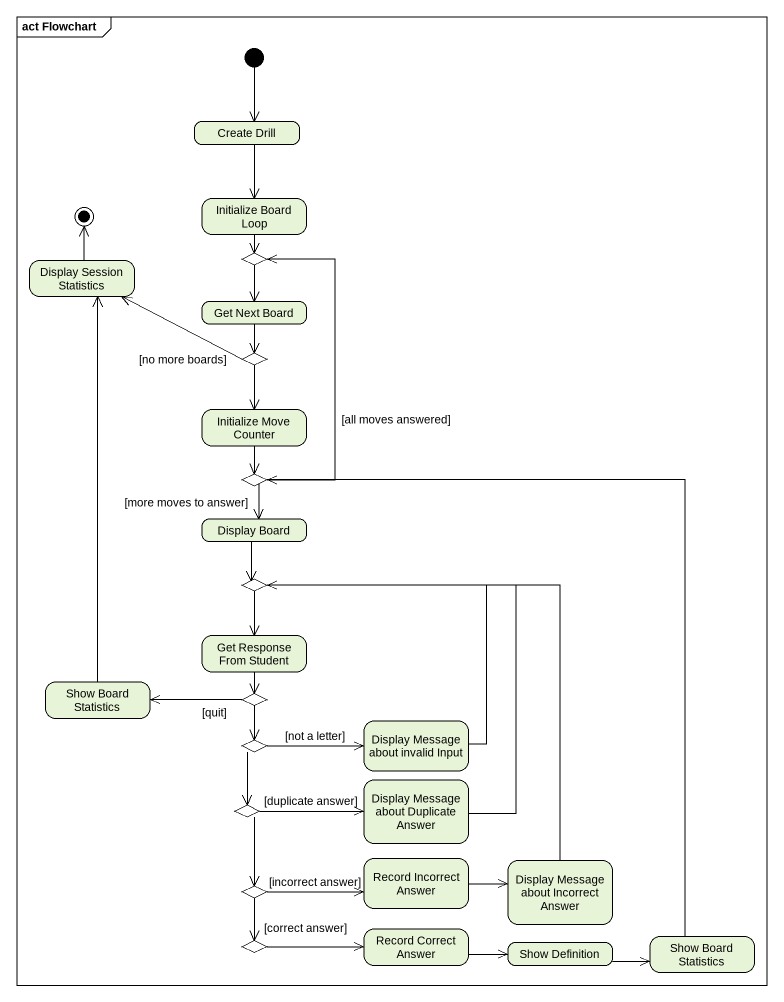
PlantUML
@startuml
mainframe act Flowchart
hide empty description
state "Create Drill" as Create_Drill
state "Initialize Board Loop" as Initialize_Board_Loop
state "Display Session Statistics" as Display_Session_Statistics
state choice1 <<choice>>
state "Get Next Board" as Get_Next_Board
state choice2 <<choice>>
state "Initialize Move Counter" as Initialize_Move_Counter
state choice3 <<choice>>
state "Display Board" as Display_Board
state choice4 <<choice>>
state "Get Response From Student" as Get_Response_From_Student
state "Show Board Statistics" as Show_Board_Statistics
state choice5 <<choice>>
state choice6 <<choice>>
state "Display Message about invalid Input" as Display_Message_about
state "Display Message about Duplicate Answer" as Display_Message_about_2
state choice7 <<choice>>
state choice8 <<choice>>
state "Record Incorrect Answer" as Record_Incorrect_Answer
state "Display Message about Incorrect Answer" as Display_Message_about_3
state choice9 <<choice>>
state "Record Correct Answer" as Record_Correct_Answer
state "Show Definition" as Show_Definition
state "Show Board Statistics" as Show_Board_Statistics_2
[*] --> Create_Drill
Create_Drill --> Initialize_Board_Loop
Initialize_Board_Loop --> choice1
choice1 --> Get_Next_Board
Get_Next_Board --> choice2
choice2 -left-> Display_Session_Statistics : [no more boards]
choice2 --> Initialize_Move_Counter
Initialize_Move_Counter --> choice3
choice3 -up-> choice1 : [all moves answered]
choice3 --> Display_Board : [more moves to answer]
Display_Board --> choice4
choice4 --> Get_Response_From_Student
Get_Response_From_Student --> choice5
Show_Board_Statistics -up-> Display_Session_Statistics : [quit]
choice5 -left-> Show_Board_Statistics
choice5 --> choice6
choice6 -right-> Display_Message_about : [not a letter]
choice6 --> choice7
Display_Message_about -up-> choice4
Display_Message_about_2 -up-> choice4
choice7 -right-> Display_Message_about_2 : [duplicate answer]
choice7 --> choice8
choice8 -right-> Record_Incorrect_Answer : [incorrect answer]
choice8 --> choice9
Record_Incorrect_Answer -right-> Display_Message_about_3
Display_Message_about_3 -up-> choice4
choice9 -right-> Record_Correct_Answer : [correct answer]
Record_Correct_Answer -right-> Show_Definition
Show_Definition -right-> Show_Board_Statistics_2
Show_Board_Statistics_2 -up-> choice3
Display_Session_Statistics -up-> [*]
@enduml
